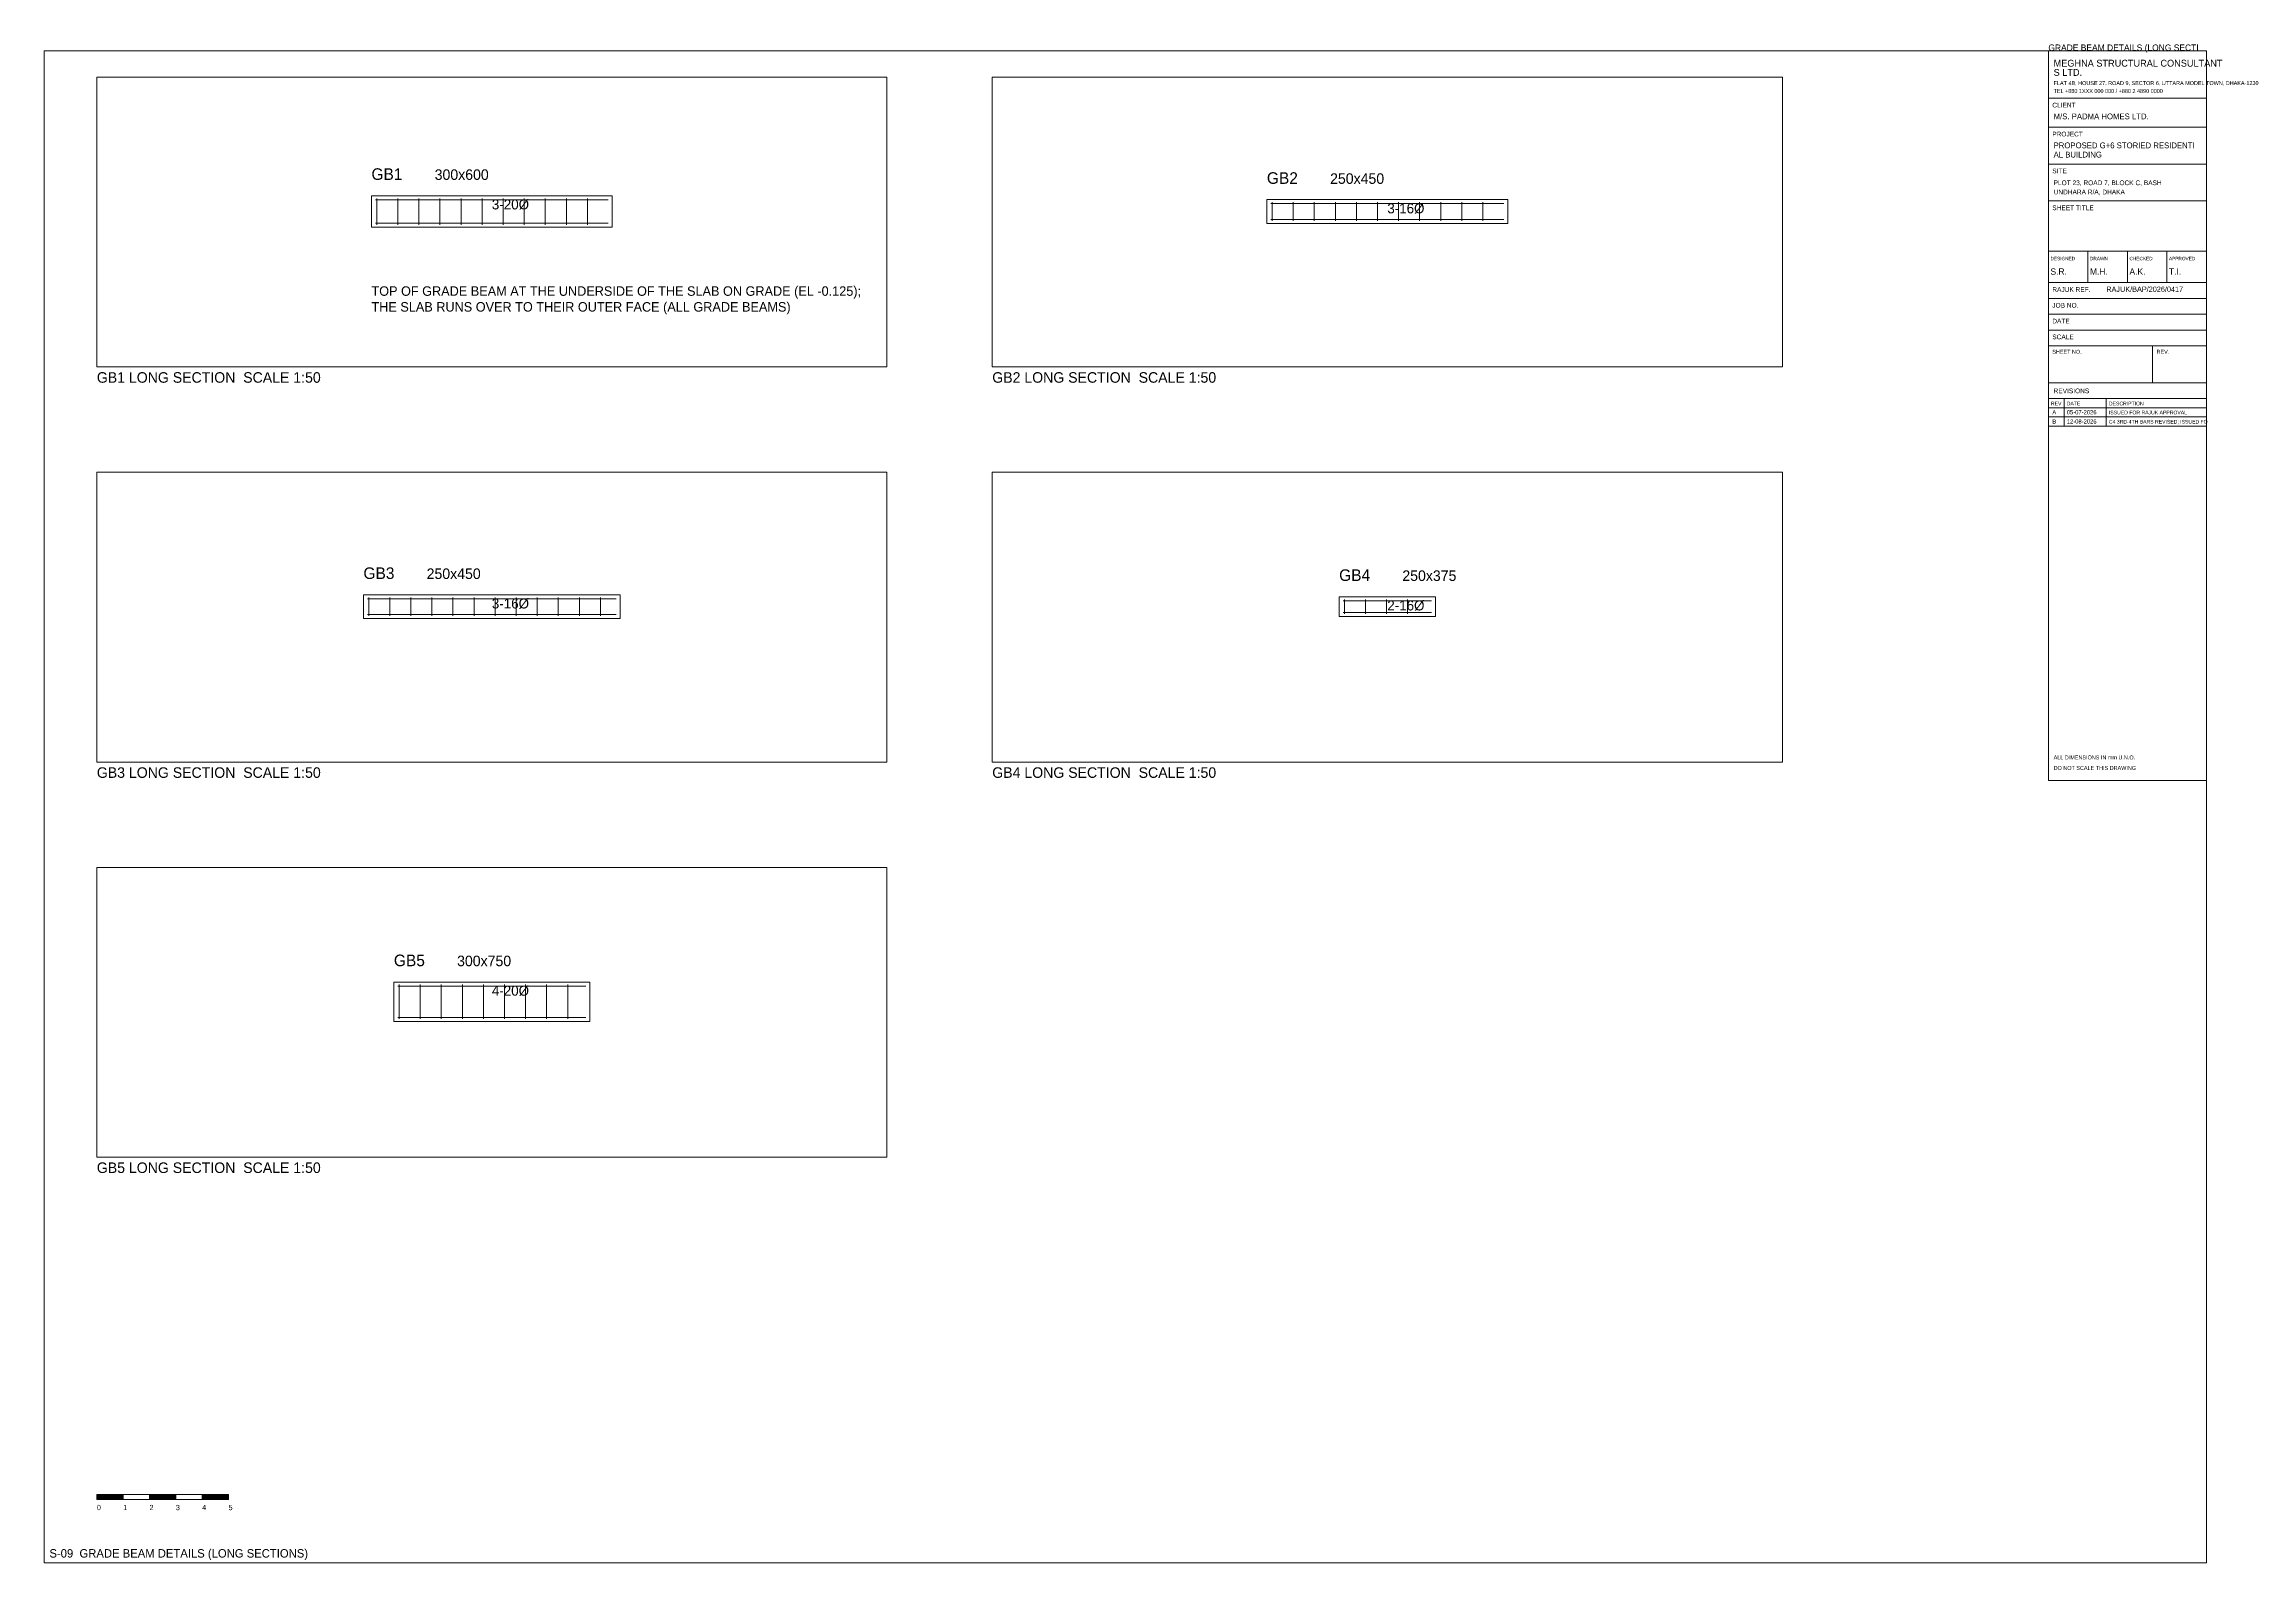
# Paper-space layout 'S-09 GRADE BEAM DETAILS (LONG SECTIONS)' of a CAD drawing. Extents: x 10 to 848, y 10 to 587.
# The model-space entities are those that its viewports show. They can reach past a viewport. Long polylines and large blocks are cut down to what shows.
import ezdxf

# ---------------------------------------------------------------- set-up
doc = ezdxf.new("R2010")
doc.units = 0
for name, color, linetype, lineweight, plot in [('Beam Line', 4, 'Continuous', 0, False), ('Rod-1', 6, 'Continuous', 0, False), ('Rod-2', 2, 'Continuous', 0, False), ('Rod-Stirrup', 3, 'Continuous', 0, False), ('Sheet', 7, 'Continuous', 0, False), ('Text-1', 7, 'Continuous', 0, False), ('Text-2', 7, 'Continuous', 0, False), ('TITLE', 7, 'Continuous', 0, False)]:
    doc.layers.add(name, color=color, linetype=linetype, lineweight=lineweight, plot=plot)

# ---------------------------------------------------------------- blocks, each defined once
blk = doc.blocks.new('TITLE_BLOCK')
at = {"layer": 'TITLE'}
for p, q in [((0, -18), (60, -18)), ((0, -29), (60, -29)), ((0, -43), (60, -43)), ((0, -57), (60, -57)), ((0, -76), (60, -76)), ((0, -76), (0, -88)), ((15, -76), (15, -88)), ((30, -76), (30, -88)), ((45, -76), (45, -88)), ((0, -88), (60, -88)), ((0, -94), (60, -94)), ((0, -100), (60, -100)), ((0, -106), (60, -106)), ((0, -112), (60, -112)), ((39.6, -112), (39.6, -126)), ((0, -126), (60, -126)), ((0, -132), (60, -132)), ((0, -132), (60, -132)), ((6, -132), (6, -142.5)), ((22, -132), (22, -142.5)), ((0, -135.5), (60, -135.5)), ((0, -139), (60, -139)), ((0, -142.5), (60, -142.5))]:
    blk.add_line(p, q, dxfattribs=at)
blk.add_lwpolyline([(0, -277), (60, -277), (60, 0), (0, 0)], close=True, dxfattribs=at)
at = {"layer": 'Text-1'}
for tag, height in [('JOBNO', 2), ('SCALE', 2), ('SHEETTITLE', 2.4), ('SHEETTITLE2', 2.4), ('DATE', 2), ('SHEETNO', 4.5), ('REV', 4.5)]:
    blk.add_attdef(tag, (0, 0), '', height=height, dxfattribs=at)
at = {"layer": 'TITLE'}
for s, height, p in [('S LTD.', 2.6, (2, -9.5)), ('MEGHNA STRUCTURAL CONSULTANT', 2.6, (2, -6)), ('TEL +880 1XXX 000 000 / +880 2 4890 0000', 1.5, (2, -16)), ('FLAT 4B, HOUSE 27, ROAD 9, SECTOR 6, UTTARA MODEL TOWN, DHAKA-1230', 1.5, (2, -13)), ('CLIENT', 1.8, (1.5, -21.5)), ('M/S. PADMA HOMES LTD.', 2.2, (2, -26)), ('PROJECT', 1.8, (1.5, -32.5)), ('AL BUILDING', 2.2, (2, -40.5)), ('PROPOSED G+6 STORIED RESIDENTI', 2.2, (2, -37)), ('SITE', 1.8, (1.5, -46.5)), ('PLOT 23, ROAD 7, BLOCK C, BASH', 1.8, (2, -51)), ('SHEET TITLE', 1.8, (1.5, -60.5)), ('UNDHARA R/A, DHAKA', 1.8, (2, -54.5)), ('DESIGNED', 1.3, (0.8, -79.5)), ('S.R.', 2.4, (0.8, -85)), ('DRAWN', 1.3, (15.8, -79.5)), ('M.H.', 2.4, (15.8, -85)), ('A.K.', 2.4, (30.8, -85)), ('CHECKED', 1.3, (30.8, -79.5)), ('APPROVED', 1.3, (45.8, -79.5)), ('T.I.', 2.4, (45.8, -85)), ('RAJUK REF.', 1.8, (1.5, -91.5)), ('RAJUK/BAP/2026/0417', 2, (22, -91.5)), ('JOB NO.', 1.8, (1.5, -97.5)), ('SCALE', 1.8, (1.5, -109.5)), ('DATE', 1.8, (1.5, -103.5)), ('SHEET NO.', 1.5, (1.5, -115)), ('REV.', 1.5, (41.1, -115)), ('REV', 1.4, (1, -134.6)), ('REVISIONS', 1.8, (2, -130)), ('DATE', 1.4, (7, -134.6)), ('DESCRIPTION', 1.4, (23, -134.6)), ('ALL DIMENSIONS IN mm U.N.O.', 1.5, (2, -269)), ('DO NOT SCALE THIS DRAWING', 1.5, (2, -273))]:
    blk.add_text(s, height=height, dxfattribs=at).set_placement(p)
blk = doc.blocks.new('SCALE_BAR')
at = {"layer": 'Sheet'}
h = blk.add_hatch(color=256, dxfattribs=at)
h.dxf.hatch_style = 1
h.paths.add_polyline_path([(0, 0), (10, 0), (10, 2), (0, 2)])
h = blk.add_hatch(color=256, dxfattribs=at)
h.dxf.hatch_style = 1
h.paths.add_polyline_path([(20, 0), (30, 0), (30, 2), (20, 2)])
h = blk.add_hatch(color=256, dxfattribs=at)
h.dxf.hatch_style = 1
h.paths.add_polyline_path([(40, 0), (50, 0), (50, 2), (40, 2)])
for points in [[(0, 0), (10, 0), (10, 2), (0, 2)], [(10, 0), (20, 0), (20, 2), (10, 2)], [(20, 0), (30, 0), (30, 2), (20, 2)], [(30, 0), (40, 0), (40, 2), (30, 2)], [(40, 0), (50, 0), (50, 2), (40, 2)]]:
    blk.add_lwpolyline(points, close=True, dxfattribs=at)
for s, p in [('0', (0, -4)), ('1', (10, -4)), ('2', (20, -4)), ('3', (30, -4)), ('4', (40, -4)), ('5', (50, -4))]:
    blk.add_text(s, height=2, dxfattribs=at).set_placement(p)
at = {"layer": 'Text-1'}
blk.add_attdef('UNIT', (0, 0), '', height=2, dxfattribs=at)

msp = doc.modelspace()

# ---------------------------------------------------------------- linework, layer by layer
at = {"layer": 'Beam Line'}
for points in [[(200000, -400600), (204572, -400600), (204572, -400000), (200000, -400000)], [(400000, -400450), (404572, -400450), (404572, -400000), (400000, -400000)], [(600000, -400450), (604877, -400450), (604877, -400000), (600000, -400000)], [(800000, -400375), (801829, -400375), (801829, -400000), (800000, -400000)], [(1000000, -400750), (1003721, -400750), (1003721, -400000), (1000000, -400000)]]:
    msp.add_lwpolyline(points, close=True, dxfattribs=at)
at = {"layer": 'Rod-1'}
for p, q in [((200076, -400524), (204496, -400524)), ((400076, -400374), (404496, -400374)), ((600076, -400374), (604801, -400374)), ((800076, -400299), (801753, -400299)), ((1000076, -400674), (1003645, -400674))]:
    msp.add_line(p, q, dxfattribs=at)
at = {"layer": 'Rod-2'}
for p, q in [((200076, -400076), (204496, -400076)), ((400076, -400076), (404496, -400076)), ((600076, -400076), (604801, -400076)), ((800076, -400076), (801753, -400076)), ((1000076, -400076), (1003645, -400076))]:
    msp.add_line(p, q, dxfattribs=at)
at = {"layer": 'Rod-Stirrup'}
for p, q in [((200100, -400550), (200100, -400050)), ((200500, -400550), (200500, -400050)), ((200900, -400550), (200900, -400050)), ((201300, -400550), (201300, -400050)), ((201700, -400550), (201700, -400050)), ((202100, -400550), (202100, -400050)), ((202500, -400550), (202500, -400050)), ((202900, -400550), (202900, -400050)), ((203300, -400550), (203300, -400050)), ((203700, -400550), (203700, -400050)), ((204100, -400550), (204100, -400050)), ((400100, -400400), (400100, -400050)), ((400500, -400400), (400500, -400050)), ((400900, -400400), (400900, -400050)), ((401300, -400400), (401300, -400050)), ((401700, -400400), (401700, -400050)), ((402100, -400400), (402100, -400050)), ((402500, -400400), (402500, -400050)), ((402900, -400400), (402900, -400050)), ((403300, -400400), (403300, -400050)), ((403700, -400400), (403700, -400050)), ((404100, -400400), (404100, -400050)), ((600100, -400400), (600100, -400050)), ((600500, -400400), (600500, -400050)), ((600900, -400400), (600900, -400050)), ((601300, -400400), (601300, -400050)), ((601700, -400400), (601700, -400050)), ((602100, -400400), (602100, -400050)), ((602500, -400400), (602500, -400050)), ((602900, -400400), (602900, -400050)), ((603300, -400400), (603300, -400050)), ((603700, -400400), (603700, -400050)), ((604100, -400400), (604100, -400050)), ((604500, -400400), (604500, -400050)), ((800100, -400325), (800100, -400050)), ((800500, -400325), (800500, -400050)), ((800900, -400325), (800900, -400050)), ((801300, -400325), (801300, -400050)), ((1000100, -400700), (1000100, -400050)), ((1000500, -400700), (1000500, -400050)), ((1000900, -400700), (1000900, -400050)), ((1001300, -400700), (1001300, -400050)), ((1001700, -400700), (1001700, -400050)), ((1002100, -400700), (1002100, -400050)), ((1002500, -400700), (1002500, -400050)), ((1002900, -400700), (1002900, -400050)), ((1003300, -400700), (1003300, -400050))]:
    msp.add_line(p, q, dxfattribs=at)

# ---------------------------------------------------------------- texts
at = {"layer": 'Text-1'}
for s, height, p in [('GB1', 220, (200000, -399700)), ('300x600', 200, (201200, -399700)), ('GB2', 220, (400000, -399700)), ('250x450', 200, (401200, -399700)), ('GB3', 220, (600000, -399700)), ('250x450', 200, (601200, -399700)), ('GB4', 220, (800000, -399700)), ('250x375', 200, (801200, -399700)), ('GB5', 220, (1000000, -399700)), ('300x750', 200, (1001200, -399700))]:
    msp.add_text(s, height=height, dxfattribs=at).set_placement(p)
at = {"layer": 'Text-2'}
for s, height, p in [('3-20%%C', 190, (202286, -400260)), ('3-16%%C', 190, (402286, -400260)), ('3-16%%C', 190, (602438, -400260)), ('2-16%%C', 190, (800914, -400260)), ('4-20%%C', 190, (1001860, -400260)), ('TOP OF GRADE BEAM AT THE UNDERSIDE OF THE SLAB ON GRADE (EL -0.125);', 180, (200000, -401900)), ('THE SLAB RUNS OVER TO THEIR OUTER FACE (ALL GRADE BEAMS)', 180, (200000, -402200))]:
    msp.add_text(s, height=height, dxfattribs=at).set_placement(p)

psp = doc.layouts.new('S-09 GRADE BEAM DETAILS (LONG SECTIONS)')

# ---------------------------------------------------------------- linework, layer by layer
at = {"layer": 'Sheet'}
psp.add_lwpolyline([(10, 10), (831, 10), (831, 584), (10, 584)], close=True, dxfattribs=at)

# ---------------------------------------------------------------- block references
psp.add_blockref('SCALE_BAR', (30, 34), dxfattribs=at).add_auto_attribs({'UNIT': 'm'})
at = {"layer": 'TITLE'}
ref = psp.add_blockref('TITLE_BLOCK', (771, 584), dxfattribs=at)
ref.add_attrib('SHEETTITLE', 'GRADE BEAM DETAILS (LONG SECTI', (771, 584), dxfattribs={"layer": 'Text-1', "height": 2.4})

# ---------------------------------------------------------------- texts
at = {"layer": 'Sheet'}
for s, height, p in [('GB1 LONG SECTION  SCALE 1:50', 4, (30, 458)), ('GB2 LONG SECTION  SCALE 1:50', 4, (370, 458)), ('GB3 LONG SECTION  SCALE 1:50', 4, (30, 308)), ('GB4 LONG SECTION  SCALE 1:50', 4, (370, 308)), ('GB5 LONG SECTION  SCALE 1:50', 4, (30, 158)), ('S-09  GRADE BEAM DETAILS (LONG SECTIONS)', 3.2, (12, 12))]:
    psp.add_text(s, height=height, dxfattribs=at).set_placement(p)
at = {"layer": 'TITLE'}
for s, height, p in [('A', 1.6, (772.5, 446)), ('05-07-2026', 1.6, (778, 446)), ('ISSUED FOR RAJUK APPROVAL', 1.4, (794, 446)), ('B', 1.6, (772.5, 442.5)), ('12-08-2026', 1.6, (778, 442.5)), ('C4 3RD-4TH BARS REVISED; ISSUED FO', 1.4, (794, 442.5))]:
    psp.add_text(s, height=height, dxfattribs=at).set_placement(p)

# ---------------------------------------------------------------- viewports
at = {"layer": ''}
psp.add_viewport(center=(180, 519), size=(300, 110), view_center_point=(202286, -400500), view_height=5500, dxfattribs=at)
for center, view_center_point, status in [((520, 519), (402286, -400425), 3), ((180, 369), (602438.4, -400425), 4), ((520, 369), (800914.4, -400387.5), 5), ((180, 219), (1001860.28, -400575), 6)]:
    psp.add_viewport(center=center, size=(300, 110), view_center_point=view_center_point, view_height=5500, status=status, dxfattribs=at)

doc.saveas('drawing.dxf')
